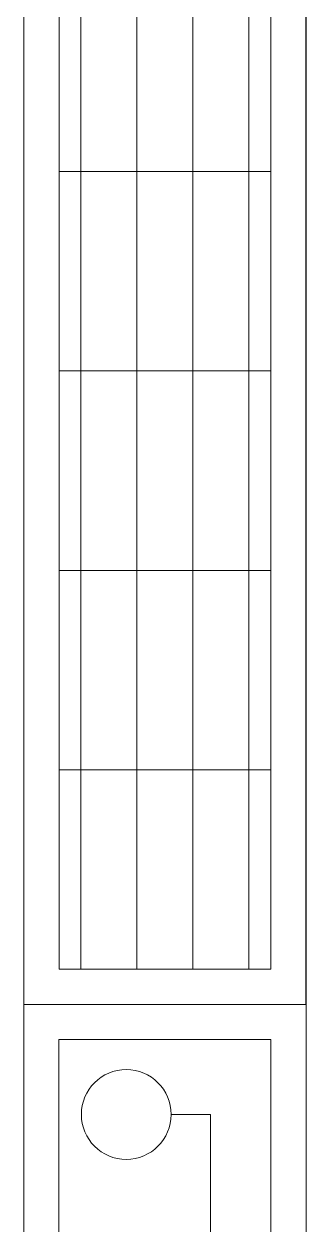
# Model space of a CAD drawing. Extents: x -1457 to 23780, y -2071 to 4205.
# Drawn here: x 4722.2 to 4742.3, y 1699 to 1784 of the extents above; entities that cross this region are included whole.
import ezdxf

# ---------------------------------------------------------------- set-up
doc = ezdxf.new("R2010")
doc.units = 0
doc.header["$MEASUREMENT"] = 0
doc.layers.get('0').update_dxf_attribs({"color": 9, "lineweight": 9})
doc.layers.add('T-KONVEKTOR', color=220, linetype='Continuous', lineweight=9)

# ---------------------------------------------------------------- blocks, each defined once
blk = doc.blocks.new('A$C4B7F52E3')
for p, q in [((250.001, 89.476), (-0.004, 89.467)), ((250, 89.475), (0, 89.476)), ((0, 89.476), (0, 69.468)), ((250, 69.467), (250, 89.475)), ((0, 69.468), (250, 69.467))]:
    blk.add_line(p, q)
at = {"color": 252, "linetype": 'Continuous'}
for p, q in [((16.607, 71.952), (16.605, 86.99)), ((30.726, 71.952), (30.724, 86.989)), ((44.846, 71.951), (44.843, 86.989)), ((58.965, 71.951), (58.963, 86.988))]:
    blk.add_line(p, q, dxfattribs=at)
at = {"color": 252}
for p, q in [((199.293, 85.436), (2.485, 85.425)), ((242.208, 82.689), (197.704, 82.693)), ((242.208, 79.906), (242.208, 82.689)), ((196.989, 81.459), (2.485, 81.448)), ((194.684, 77.483), (2.486, 77.471)), ((192.379, 73.506), (2.486, 73.495))]:
    blk.add_line(p, q, dxfattribs=at)
blk.add_lwpolyline([(247.514, 86.989), (247.515, 71.952), (2.486, 71.953), (2.485, 86.99)], close=True)
blk.add_circle((242.208, 76.724), 3.181, dxfattribs=at)

msp = doc.modelspace()

# ---------------------------------------------------------------- block references
at = {"layer": 'T-KONVEKTOR', "xscale": -1, "rotation": 270}
for p in [(4652.783, 1714.556), (4652.783, 1464.555)]:
    msp.add_blockref('A$C4B7F52E3', p, dxfattribs=at)

doc.saveas('drawing.dxf')
